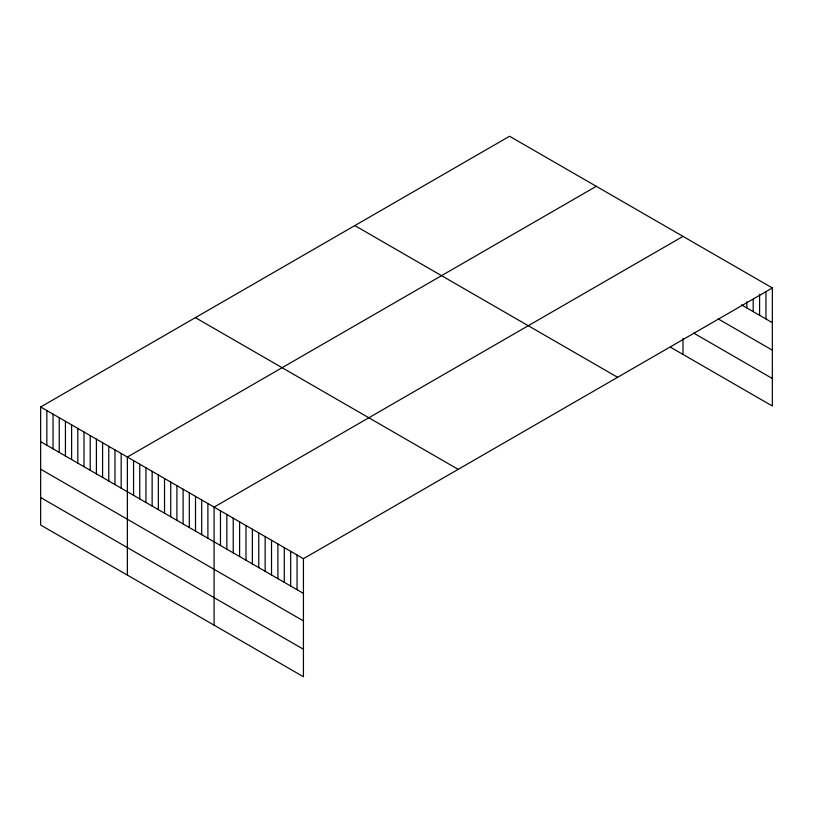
<?xml version="1.0" encoding="UTF-8"?>
<svg xmlns="http://www.w3.org/2000/svg" width="813" height="813" viewBox="0 0 813 813"><rect width="100%" height="100%" fill="white"/><g stroke="black" fill="none" stroke-linecap="round" stroke-linejoin="round"><path stroke-width="1.22" d="M40.65 406.978L303.432 558.694L303.432 676.751L40.65 525.035L40.65 406.978L509.568 136.249L772.35 287.965L772.35 406.022L670.613 347.283M596.285 186.319L127.367 457.048L127.367 575.096M683.001 236.38L214.083 507.109L214.083 625.167M303.432 558.694L772.35 287.965M741.507 304.865L772.35 322.67M718.103 318.859L772.35 350.179M693.641 333.076L772.35 378.512M354.824 225.587L617.606 377.303M195.394 317.639L458.176 469.355M40.65 441.683L303.432 593.399M40.65 469.192L303.432 620.908M40.65 497.526L303.432 649.241M765.968 291.715L765.968 318.991M759.586 294.235L759.586 315.302M753.204 299.225L753.204 311.613M746.822 301.735L746.822 307.934M683.001 338.391L683.001 354.438M297.05 555.005L297.05 589.71M290.668 551.326L290.668 586.031M284.286 547.637L284.286 582.342M277.904 543.958L277.904 578.663M271.522 540.269L271.522 574.974M265.14 536.59L265.14 571.295M258.758 532.901L258.758 567.606M252.376 529.222L252.376 563.927M245.993 525.533L245.993 560.238M239.611 521.844L239.611 556.549M233.229 518.166L233.229 552.87M226.847 514.477L226.847 549.182M220.465 510.798L220.465 545.503M207.894 503.532L207.894 538.236M201.695 499.954L201.695 534.659M195.506 496.377L195.506 531.092M189.307 492.81L189.307 527.515M183.118 489.233L183.118 523.938M176.919 485.656L176.919 520.361M170.73 482.079L170.73 516.783M164.531 478.501L164.531 513.206M158.342 474.924L158.342 509.629M152.143 471.347L152.143 506.052M145.954 467.77L145.954 502.475M139.755 464.193L139.755 498.897M133.566 460.625L133.566 495.33M121.178 453.471L121.178 488.176M114.979 449.894L114.979 484.599M108.79 446.317L108.79 481.022M102.59 442.739L102.59 477.444M96.401 439.162L96.401 473.867M90.202 435.585L90.202 470.29M84.013 432.008L84.013 466.713M77.814 428.431L77.814 463.136M71.625 424.864L71.625 459.569M65.426 421.286L65.426 455.991M59.237 417.709L59.237 452.414M53.038 414.132L53.038 448.837M46.849 410.555L46.849 445.26"/></g></svg>
